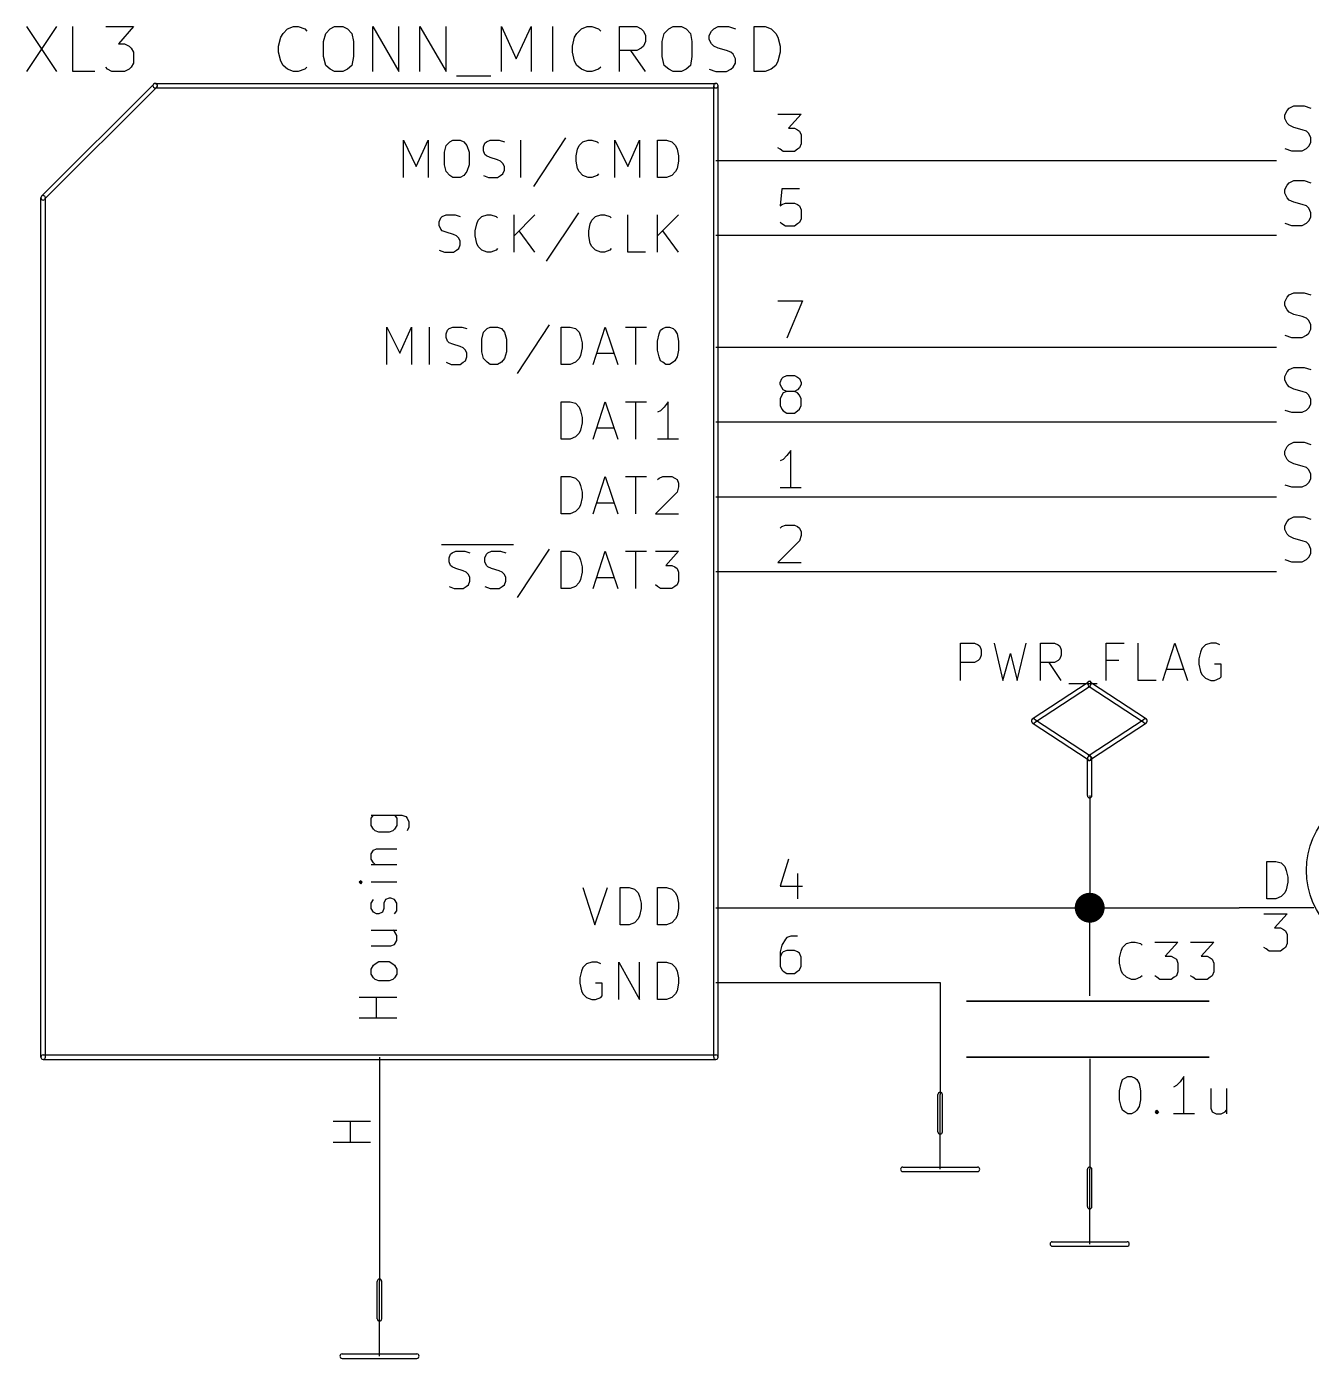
# Model space of a CAD drawing. Extents: x 12 to 829, y -582 to -12.
# Drawn here: x 715.98 to 759.62, y -472.77 to -427.51 of the extents above; entities that cross this region are included whole.
import ezdxf

# ---------------------------------------------------------------- set-up
doc = ezdxf.new("R2010")
doc.units = 0
doc.header["$MEASUREMENT"] = 0
doc.layers.add('BLACK', color=7, linetype='CONTINUOUS')

msp = doc.modelspace()

# ---------------------------------------------------------------- linework, layer by layer
at = {"layer": 'Black'}
for p, q in [((715.975, -427.507), (716.991, -429.031)), ((716.991, -427.507), (715.975, -429.031)), ((717.55, -429.031), (717.55, -427.507)), ((718.668, -427.507), (719.607, -427.507)), ((719.607, -427.507), (719.099, -428.092)), ((724.611, -427.863), (724.687, -427.736)), ((724.687, -427.736), (724.84, -427.584)), ((724.84, -427.584), (725.043, -427.507)), ((725.043, -427.507), (725.195, -427.507)), ((725.195, -427.507), (725.424, -427.584)), ((725.424, -427.584), (725.5, -427.66)), ((726.059, -428.015), (726.135, -427.736)), ((726.135, -427.736), (726.288, -427.584)), ((726.288, -427.584), (726.44, -427.507)), ((726.44, -427.507), (726.719, -427.507)), ((726.719, -427.507), (726.872, -427.584)), ((726.872, -427.584), (727.024, -427.736)), ((727.024, -427.736), (727.075, -428.015)), ((727.735, -429.031), (727.735, -427.507)), ((727.735, -427.507), (728.624, -429.031)), ((728.624, -429.031), (728.624, -427.507)), ((729.336, -429.031), (729.336, -427.507)), ((729.336, -427.507), (730.225, -429.031)), ((730.225, -429.031), (730.225, -427.507)), ((732.104, -429.031), (732.104, -427.507)), ((732.104, -427.507), (732.612, -428.6)), ((732.612, -428.6), (733.12, -427.507)), ((733.12, -427.507), (733.12, -429.031)), ((733.857, -429.031), (733.857, -427.507)), ((734.593, -427.863), (734.67, -427.736)), ((734.67, -427.736), (734.822, -427.584)), ((734.822, -427.584), (735.025, -427.507)), ((735.025, -427.507), (735.178, -427.507)), ((735.178, -427.507), (735.406, -427.584)), ((735.406, -427.584), (735.482, -427.66)), ((736.117, -429.031), (736.117, -427.507)), ((736.117, -427.507), (736.702, -427.507)), ((736.702, -427.507), (736.854, -427.584)), ((736.854, -427.584), (736.93, -427.66)), ((736.93, -427.66), (737.006, -427.812)), ((737.565, -428.015), (737.641, -427.736)), ((737.641, -427.736), (737.794, -427.584)), ((737.794, -427.584), (737.946, -427.507)), ((737.946, -427.507), (738.226, -427.507)), ((738.226, -427.507), (738.378, -427.584)), ((738.378, -427.584), (738.53, -427.736)), ((738.53, -427.736), (738.581, -428.015)), ((739.165, -427.812), (739.242, -427.66)), ((739.242, -427.66), (739.318, -427.584)), ((739.318, -427.584), (739.47, -427.507)), ((739.47, -427.507), (739.826, -427.507)), ((739.826, -427.507), (740.054, -427.584)), ((740.689, -429.031), (740.689, -427.507)), ((740.689, -427.507), (741.07, -427.507)), ((741.07, -427.507), (741.274, -427.584)), ((741.274, -427.584), (741.426, -427.736)), ((741.426, -427.736), (741.502, -427.863)), ((719.099, -428.092), (719.303, -428.092)), ((719.303, -428.092), (719.455, -428.168)), ((719.455, -428.168), (719.531, -428.244)), ((724.535, -428.168), (724.611, -427.863)), ((724.535, -428.371), (724.535, -428.168)), ((726.059, -428.523), (726.059, -428.015)), ((727.075, -428.015), (727.075, -428.523)), ((734.517, -428.168), (734.593, -427.863)), ((734.517, -428.371), (734.517, -428.168)), ((736.93, -428.168), (736.854, -428.244)), ((737.006, -428.015), (736.93, -428.168)), ((737.006, -427.812), (737.006, -428.015)), ((737.565, -428.523), (737.565, -428.015)), ((738.581, -428.015), (738.581, -428.523)), ((739.165, -427.939), (739.165, -427.812)), ((739.242, -428.092), (739.165, -427.939)), ((739.318, -428.168), (739.242, -428.092)), ((739.47, -428.244), (739.318, -428.168)), ((741.502, -427.863), (741.578, -428.168)), ((741.578, -428.168), (741.578, -428.371)), ((719.531, -428.244), (719.607, -428.371)), ((719.607, -428.371), (719.607, -428.752)), ((724.611, -428.676), (724.535, -428.371)), ((726.135, -428.828), (726.059, -428.523)), ((727.075, -428.523), (727.024, -428.828)), ((734.593, -428.676), (734.517, -428.371)), ((736.702, -428.32), (736.117, -428.32)), ((737.006, -429.031), (736.498, -428.32)), ((736.854, -428.244), (736.702, -428.32)), ((737.641, -428.828), (737.565, -428.523)), ((738.581, -428.523), (738.53, -428.828)), ((739.75, -428.32), (739.47, -428.244)), ((739.902, -428.371), (739.75, -428.32)), ((739.978, -428.447), (739.902, -428.371)), ((740.054, -428.6), (739.978, -428.447)), ((740.054, -428.752), (740.054, -428.6)), ((741.578, -428.371), (741.502, -428.676)), ((718.287, -429.031), (717.55, -429.031)), ((718.718, -428.955), (718.668, -428.879)), ((718.871, -429.031), (718.718, -428.955)), ((719.303, -429.031), (718.871, -429.031)), ((719.455, -428.955), (719.303, -429.031)), ((719.531, -428.879), (719.455, -428.955)), ((719.607, -428.752), (719.531, -428.879)), ((724.687, -428.828), (724.611, -428.676)), ((724.84, -428.955), (724.687, -428.828)), ((725.043, -429.031), (724.84, -428.955)), ((725.195, -429.031), (725.043, -429.031)), ((725.424, -428.955), (725.195, -429.031)), ((725.5, -428.879), (725.424, -428.955)), ((726.288, -428.955), (726.135, -428.828)), ((726.44, -429.031), (726.288, -428.955)), ((726.719, -429.031), (726.44, -429.031)), ((726.872, -428.955), (726.719, -429.031)), ((727.024, -428.828), (726.872, -428.955)), ((734.67, -428.828), (734.593, -428.676)), ((734.822, -428.955), (734.67, -428.828)), ((735.025, -429.031), (734.822, -428.955)), ((735.178, -429.031), (735.025, -429.031)), ((735.406, -428.955), (735.178, -429.031)), ((735.482, -428.879), (735.406, -428.955)), ((737.794, -428.955), (737.641, -428.828)), ((737.946, -429.031), (737.794, -428.955)), ((738.226, -429.031), (737.946, -429.031)), ((738.378, -428.955), (738.226, -429.031)), ((738.53, -428.828), (738.378, -428.955)), ((739.165, -428.955), (739.394, -429.031)), ((739.394, -429.031), (739.75, -429.031)), ((739.75, -429.031), (739.902, -428.955)), ((739.902, -428.955), (739.978, -428.879)), ((739.978, -428.879), (740.054, -428.752)), ((741.07, -429.031), (740.689, -429.031)), ((741.274, -428.955), (741.07, -429.031)), ((741.426, -428.828), (741.274, -428.955)), ((741.502, -428.676), (741.426, -428.828)), ((716.483, -433.273), (720.293, -429.463)), ((720.344, -429.438), (739.394, -429.438)), ((730.58, -429.184), (731.749, -429.184)), ((739.318, -462.534), (739.318, -429.514)), ((739.47, -462.534), (739.47, -429.514)), ((716.585, -433.375), (720.395, -429.565)), ((720.344, -429.59), (739.394, -429.59)), ((758.723, -430.505), (758.8, -430.352)), ((758.8, -430.352), (758.876, -430.276)), ((758.876, -430.276), (759.028, -430.2)), ((759.028, -430.2), (759.384, -430.2)), ((759.384, -430.2), (759.612, -430.276)), ((741.502, -430.479), (742.29, -430.479)), ((742.29, -430.479), (741.858, -430.962)), ((758.723, -430.632), (758.723, -430.505)), ((758.8, -430.784), (758.723, -430.632)), ((758.876, -430.86), (758.8, -430.784)), ((759.028, -430.936), (758.876, -430.86)), ((734.289, -431.292), (733.196, -432.943)), ((741.858, -430.962), (742.061, -430.962)), ((742.061, -430.962), (742.163, -431.013)), ((742.163, -431.013), (742.239, -431.063)), ((742.239, -431.063), (742.29, -431.19)), ((742.29, -431.19), (742.29, -431.495)), ((759.308, -431.013), (759.028, -430.936)), ((759.46, -431.063), (759.308, -431.013)), ((759.536, -431.14), (759.46, -431.063)), ((759.612, -431.292), (759.536, -431.14)), ((759.612, -431.444), (759.612, -431.292)), ((728.777, -432.638), (728.777, -431.368)), ((728.777, -431.368), (729.209, -432.257)), ((729.209, -432.257), (729.615, -431.368)), ((729.615, -431.368), (729.615, -432.638)), ((730.174, -431.775), (730.225, -431.546)), ((730.174, -432.206), (730.174, -431.775)), ((730.225, -431.546), (730.352, -431.419)), ((730.352, -431.419), (730.453, -431.368)), ((730.453, -431.368), (730.707, -431.368)), ((730.707, -431.368), (730.834, -431.419)), ((730.834, -431.419), (730.936, -431.546)), ((730.936, -431.546), (731.012, -431.775)), ((731.012, -431.775), (731.012, -432.206)), ((731.495, -431.597), (731.545, -431.47)), ((731.495, -431.724), (731.495, -431.597)), ((731.545, -431.851), (731.495, -431.724)), ((731.545, -431.47), (731.596, -431.419)), ((731.596, -431.419), (731.723, -431.368)), ((731.723, -431.368), (732.028, -431.368)), ((732.028, -431.368), (732.206, -431.419)), ((732.765, -432.638), (732.765, -431.368)), ((734.644, -431.902), (734.695, -431.673)), ((734.695, -431.673), (734.746, -431.546)), ((734.746, -431.546), (734.873, -431.419)), ((734.873, -431.419), (735.051, -431.368)), ((735.051, -431.368), (735.178, -431.368)), ((735.178, -431.368), (735.355, -431.419)), ((735.355, -431.419), (735.406, -431.47)), ((735.965, -432.638), (735.965, -431.368)), ((735.965, -431.368), (736.397, -432.257)), ((736.397, -432.257), (736.803, -431.368)), ((736.803, -431.368), (736.803, -432.638)), ((737.413, -432.638), (737.413, -431.368)), ((737.413, -431.368), (737.718, -431.368)), ((737.718, -431.368), (737.895, -431.419)), ((737.895, -431.419), (738.022, -431.546)), ((738.022, -431.546), (738.073, -431.673)), ((738.073, -431.673), (738.124, -431.902)), ((741.578, -431.673), (741.502, -431.622)), ((741.68, -431.749), (741.578, -431.673)), ((742.061, -431.749), (741.68, -431.749)), ((742.163, -431.673), (742.061, -431.749)), ((742.239, -431.622), (742.163, -431.673)), ((742.29, -431.495), (742.239, -431.622)), ((758.723, -431.648), (758.952, -431.724)), ((758.952, -431.724), (759.308, -431.724)), ((759.308, -431.724), (759.46, -431.648)), ((759.46, -431.648), (759.536, -431.571)), ((759.536, -431.571), (759.612, -431.444)), ((730.225, -432.435), (730.174, -432.206)), ((731.012, -432.206), (730.936, -432.435)), ((731.596, -431.902), (731.545, -431.851)), ((731.723, -431.952), (731.596, -431.902)), ((731.977, -432.029), (731.723, -431.952)), ((732.079, -432.079), (731.977, -432.029)), ((732.155, -432.156), (732.079, -432.079)), ((732.206, -432.257), (732.155, -432.156)), ((732.206, -432.384), (732.206, -432.257)), ((734.644, -432.079), (734.644, -431.902)), ((734.695, -432.333), (734.644, -432.079)), ((738.124, -432.079), (738.073, -432.333)), ((738.124, -431.902), (738.124, -432.079)), ((739.394, -432.054), (744.474, -432.054)), ((744.474, -432.054), (758.444, -432.054)), ((730.352, -432.562), (730.225, -432.435)), ((730.453, -432.638), (730.352, -432.562)), ((730.707, -432.638), (730.453, -432.638)), ((730.834, -432.562), (730.707, -432.638)), ((730.936, -432.435), (730.834, -432.562)), ((731.495, -432.562), (731.672, -432.638)), ((731.672, -432.638), (731.977, -432.638)), ((731.977, -432.638), (732.079, -432.562)), ((732.079, -432.562), (732.155, -432.511)), ((732.155, -432.511), (732.206, -432.384)), ((734.746, -432.435), (734.695, -432.333)), ((734.873, -432.562), (734.746, -432.435)), ((735.051, -432.638), (734.873, -432.562)), ((735.178, -432.638), (735.051, -432.638)), ((735.355, -432.562), (735.178, -432.638)), ((735.406, -432.511), (735.355, -432.562)), ((737.718, -432.638), (737.413, -432.638)), ((737.895, -432.562), (737.718, -432.638)), ((738.022, -432.435), (737.895, -432.562)), ((738.073, -432.333), (738.022, -432.435)), ((741.629, -433.019), (741.578, -433.603)), ((742.239, -433.019), (741.629, -433.019)), ((758.723, -433.045), (758.8, -432.892)), ((758.723, -433.172), (758.723, -433.045)), ((758.8, -432.892), (758.876, -432.816)), ((758.876, -432.816), (759.028, -432.74)), ((759.028, -432.74), (759.384, -432.74)), ((759.384, -432.74), (759.612, -432.816)), ((716.458, -462.534), (716.458, -433.324)), ((716.61, -462.534), (716.61, -433.324)), ((741.578, -433.603), (741.629, -433.553)), ((741.629, -433.553), (741.756, -433.502)), ((741.756, -433.502), (742.061, -433.502)), ((742.061, -433.502), (742.163, -433.553)), ((742.163, -433.553), (742.239, -433.603)), ((742.239, -433.603), (742.29, -433.73)), ((758.8, -433.324), (758.723, -433.172)), ((758.876, -433.4), (758.8, -433.324)), ((759.028, -433.476), (758.876, -433.4)), ((759.308, -433.553), (759.028, -433.476)), ((759.46, -433.603), (759.308, -433.553)), ((759.536, -433.68), (759.46, -433.603)), ((729.996, -434.137), (730.047, -434.01)), ((730.047, -434.01), (730.098, -433.959)), ((730.098, -433.959), (730.225, -433.908)), ((730.225, -433.908), (730.529, -433.908)), ((730.529, -433.908), (730.707, -433.959)), ((731.317, -434.086), (731.444, -433.959)), ((731.444, -433.959), (731.622, -433.908)), ((731.622, -433.908), (731.749, -433.908)), ((731.749, -433.908), (731.926, -433.959)), ((731.926, -433.959), (731.977, -434.01)), ((732.536, -435.178), (732.536, -433.908)), ((733.247, -433.908), (732.536, -434.619)), ((734.72, -433.832), (733.628, -435.483)), ((735.178, -434.086), (735.305, -433.959)), ((735.305, -433.959), (735.482, -433.908)), ((735.482, -433.908), (735.609, -433.908)), ((735.609, -433.908), (735.787, -433.959)), ((735.787, -433.959), (735.838, -434.01)), ((736.397, -435.178), (736.397, -433.908)), ((737.413, -435.178), (737.413, -433.908)), ((738.124, -433.908), (737.413, -434.619)), ((742.29, -434.035), (742.239, -434.162)), ((742.29, -433.73), (742.29, -434.035)), ((759.612, -433.832), (759.536, -433.68)), ((759.536, -434.111), (759.612, -433.984)), ((759.612, -433.984), (759.612, -433.832)), ((729.996, -434.264), (729.996, -434.137)), ((730.047, -434.391), (729.996, -434.264)), ((730.098, -434.442), (730.047, -434.391)), ((730.225, -434.492), (730.098, -434.442)), ((730.479, -434.569), (730.225, -434.492)), ((731.215, -434.442), (731.266, -434.213)), ((731.215, -434.619), (731.215, -434.442)), ((731.266, -434.213), (731.317, -434.086)), ((733.247, -435.178), (732.714, -434.442)), ((735.076, -434.442), (735.127, -434.213)), ((735.076, -434.619), (735.076, -434.442)), ((735.127, -434.213), (735.178, -434.086)), ((738.124, -435.178), (737.591, -434.442)), ((741.629, -434.213), (741.578, -434.162)), ((741.756, -434.289), (741.629, -434.213)), ((742.061, -434.289), (741.756, -434.289)), ((742.163, -434.213), (742.061, -434.289)), ((742.239, -434.162), (742.163, -434.213)), ((758.723, -434.188), (758.952, -434.264)), ((758.952, -434.264), (759.308, -434.264)), ((759.308, -434.264), (759.46, -434.188)), ((759.46, -434.188), (759.536, -434.111)), ((730.58, -434.619), (730.479, -434.569)), ((730.656, -434.696), (730.58, -434.619)), ((730.707, -434.797), (730.656, -434.696)), ((730.656, -435.051), (730.707, -434.924)), ((730.707, -434.924), (730.707, -434.797)), ((731.266, -434.873), (731.215, -434.619)), ((731.317, -434.975), (731.266, -434.873)), ((731.444, -435.102), (731.317, -434.975)), ((735.127, -434.873), (735.076, -434.619)), ((735.178, -434.975), (735.127, -434.873)), ((735.305, -435.102), (735.178, -434.975)), ((739.394, -434.594), (744.474, -434.594)), ((744.474, -434.594), (758.444, -434.594)), ((729.996, -435.102), (730.174, -435.178)), ((730.174, -435.178), (730.479, -435.178)), ((730.479, -435.178), (730.58, -435.102)), ((730.58, -435.102), (730.656, -435.051)), ((731.622, -435.178), (731.444, -435.102)), ((731.749, -435.178), (731.622, -435.178)), ((731.926, -435.102), (731.749, -435.178)), ((731.977, -435.051), (731.926, -435.102)), ((735.482, -435.178), (735.305, -435.102)), ((735.609, -435.178), (735.482, -435.178)), ((735.787, -435.102), (735.609, -435.178)), ((735.838, -435.051), (735.787, -435.102)), ((737.006, -435.178), (736.397, -435.178)), ((758.723, -436.855), (758.8, -436.702)), ((758.8, -436.702), (758.876, -436.626)), ((758.876, -436.626), (759.028, -436.55)), ((759.028, -436.55), (759.384, -436.55)), ((759.384, -436.55), (759.612, -436.626)), ((741.502, -436.829), (742.34, -436.829)), ((742.34, -436.829), (741.807, -438.099)), ((758.723, -436.982), (758.723, -436.855)), ((758.8, -437.134), (758.723, -436.982)), ((758.876, -437.21), (758.8, -437.134)), ((759.028, -437.286), (758.876, -437.21)), ((733.73, -437.642), (732.638, -439.293)), ((759.308, -437.363), (759.028, -437.286)), ((759.46, -437.413), (759.308, -437.363)), ((759.536, -437.49), (759.46, -437.413)), ((759.612, -437.642), (759.536, -437.49)), ((759.612, -437.794), (759.612, -437.642)), ((728.218, -438.988), (728.218, -437.718)), ((728.218, -437.718), (728.65, -438.607)), ((728.65, -438.607), (729.056, -437.718)), ((729.056, -437.718), (729.056, -438.988)), ((729.666, -438.988), (729.666, -437.718)), ((730.225, -437.947), (730.275, -437.82)), ((730.225, -438.074), (730.225, -437.947)), ((730.275, -438.201), (730.225, -438.074)), ((730.275, -437.82), (730.326, -437.769)), ((730.326, -437.769), (730.453, -437.718)), ((730.453, -437.718), (730.758, -437.718)), ((730.758, -437.718), (730.936, -437.769)), ((731.444, -438.125), (731.495, -437.896)), ((731.444, -438.556), (731.444, -438.125)), ((731.495, -437.896), (731.622, -437.769)), ((731.622, -437.769), (731.723, -437.718)), ((731.723, -437.718), (731.977, -437.718)), ((731.977, -437.718), (732.104, -437.769)), ((732.104, -437.769), (732.206, -437.896)), ((732.206, -437.896), (732.282, -438.125)), ((732.282, -438.125), (732.282, -438.556)), ((734.136, -438.988), (734.136, -437.718)), ((734.136, -437.718), (734.441, -437.718)), ((734.441, -437.718), (734.619, -437.769)), ((734.619, -437.769), (734.746, -437.896)), ((734.746, -437.896), (734.797, -438.023)), ((734.797, -438.023), (734.847, -438.252)), ((735.228, -438.988), (735.635, -437.718)), ((735.635, -437.718), (736.067, -438.988)), ((736.321, -437.718), (737.032, -437.718)), ((736.676, -438.988), (736.676, -437.718)), ((737.413, -438.201), (737.464, -437.947)), ((737.464, -437.947), (737.514, -437.82)), ((737.514, -437.82), (737.591, -437.769)), ((737.591, -437.769), (737.692, -437.718)), ((737.692, -437.718), (737.819, -437.718)), ((737.819, -437.718), (737.946, -437.769)), ((737.946, -437.769), (737.997, -437.82)), ((737.997, -437.82), (738.073, -437.947)), ((738.073, -437.947), (738.124, -438.201)), ((758.723, -437.998), (758.952, -438.074)), ((758.952, -438.074), (759.308, -438.074)), ((759.308, -438.074), (759.46, -437.998)), ((759.46, -437.998), (759.536, -437.921)), ((759.536, -437.921), (759.612, -437.794)), ((730.326, -438.252), (730.275, -438.201)), ((730.453, -438.302), (730.326, -438.252)), ((730.707, -438.379), (730.453, -438.302)), ((730.809, -438.429), (730.707, -438.379)), ((730.885, -438.506), (730.809, -438.429)), ((730.936, -438.607), (730.885, -438.506)), ((731.495, -438.785), (731.444, -438.556)), ((732.282, -438.556), (732.206, -438.785)), ((734.847, -438.429), (734.797, -438.683)), ((734.847, -438.252), (734.847, -438.429)), ((737.413, -438.506), (737.413, -438.201)), ((737.464, -438.734), (737.413, -438.506)), ((738.124, -438.506), (738.073, -438.734)), ((738.124, -438.201), (738.124, -438.506)), ((739.394, -438.404), (744.474, -438.404)), ((744.474, -438.404), (758.444, -438.404)), ((730.225, -438.912), (730.402, -438.988)), ((730.402, -438.988), (730.707, -438.988)), ((730.707, -438.988), (730.809, -438.912)), ((730.809, -438.912), (730.885, -438.861)), ((730.885, -438.861), (730.936, -438.734)), ((730.936, -438.734), (730.936, -438.607)), ((731.622, -438.912), (731.495, -438.785)), ((731.723, -438.988), (731.622, -438.912)), ((731.977, -438.988), (731.723, -438.988)), ((732.104, -438.912), (731.977, -438.988)), ((732.206, -438.785), (732.104, -438.912)), ((734.441, -438.988), (734.136, -438.988)), ((734.619, -438.912), (734.441, -438.988)), ((734.746, -438.785), (734.619, -438.912)), ((734.797, -438.683), (734.746, -438.785)), ((735.355, -438.607), (735.94, -438.607)), ((737.514, -438.861), (737.464, -438.734)), ((737.591, -438.912), (737.514, -438.861)), ((737.692, -438.988), (737.591, -438.912)), ((737.819, -438.988), (737.692, -438.988)), ((737.946, -438.912), (737.819, -438.988)), ((737.997, -438.861), (737.946, -438.912)), ((738.073, -438.734), (737.997, -438.861)), ((741.578, -439.598), (741.629, -439.471)), ((741.629, -439.471), (741.68, -439.42)), ((741.68, -439.42), (741.807, -439.369)), ((741.807, -439.369), (742.061, -439.369)), ((742.061, -439.369), (742.163, -439.42)), ((742.163, -439.42), (742.239, -439.471)), ((742.239, -439.471), (742.29, -439.598)), ((758.723, -439.395), (758.8, -439.242)), ((758.723, -439.522), (758.723, -439.395)), ((758.8, -439.242), (758.876, -439.166)), ((758.876, -439.166), (759.028, -439.09)), ((759.028, -439.09), (759.384, -439.09)), ((759.384, -439.09), (759.612, -439.166)), ((741.578, -439.674), (741.578, -439.598)), ((741.629, -439.776), (741.578, -439.674)), ((741.68, -439.852), (741.629, -439.776)), ((741.68, -439.953), (741.629, -440.03)), ((741.807, -439.903), (741.68, -439.852)), ((741.807, -439.903), (741.68, -439.953)), ((742.061, -439.903), (741.807, -439.903)), ((742.163, -439.852), (742.061, -439.903)), ((742.163, -439.953), (742.061, -439.903)), ((742.239, -439.776), (742.163, -439.852)), ((742.239, -440.03), (742.163, -439.953)), ((742.29, -439.674), (742.239, -439.776)), ((742.29, -439.598), (742.29, -439.674)), ((758.8, -439.674), (758.723, -439.522)), ((758.876, -439.75), (758.8, -439.674)), ((759.028, -439.826), (758.876, -439.75)), ((759.308, -439.903), (759.028, -439.826)), ((759.46, -439.953), (759.308, -439.903)), ((759.536, -440.03), (759.46, -439.953)), ((734.136, -441.528), (734.136, -440.258)), ((734.136, -440.258), (734.441, -440.258)), ((734.441, -440.258), (734.619, -440.309)), ((734.619, -440.309), (734.746, -440.436)), ((735.228, -441.528), (735.635, -440.258)), ((735.635, -440.258), (736.067, -441.528)), ((736.321, -440.258), (737.032, -440.258)), ((736.676, -441.528), (736.676, -440.258)), ((737.768, -440.258), (737.641, -440.436)), ((737.768, -441.528), (737.768, -440.258)), ((741.629, -440.03), (741.578, -440.157)), ((741.578, -440.157), (741.578, -440.385)), ((741.578, -440.385), (741.629, -440.512)), ((742.29, -440.157), (742.239, -440.03)), ((742.239, -440.512), (742.29, -440.385)), ((742.29, -440.385), (742.29, -440.157)), ((759.612, -440.182), (759.536, -440.03)), ((759.536, -440.461), (759.612, -440.334)), ((759.612, -440.334), (759.612, -440.182)), ((734.746, -440.436), (734.797, -440.563)), ((734.797, -440.563), (734.847, -440.792)), ((734.847, -440.792), (734.847, -440.969)), ((737.514, -440.563), (737.413, -440.614)), ((737.641, -440.436), (737.514, -440.563)), ((741.629, -440.512), (741.68, -440.563)), ((741.68, -440.563), (741.807, -440.639)), ((741.807, -440.639), (742.061, -440.639)), ((742.061, -440.639), (742.163, -440.563)), ((742.163, -440.563), (742.239, -440.512)), ((758.723, -440.538), (758.952, -440.614)), ((758.952, -440.614), (759.308, -440.614)), ((759.308, -440.614), (759.46, -440.538)), ((759.46, -440.538), (759.536, -440.461)), ((734.797, -441.223), (734.746, -441.325)), ((734.847, -440.969), (734.797, -441.223)), ((735.355, -441.147), (735.94, -441.147)), ((739.394, -440.944), (744.474, -440.944)), ((744.474, -440.944), (758.444, -440.944)), ((734.441, -441.528), (734.136, -441.528)), ((734.619, -441.452), (734.441, -441.528)), ((734.746, -441.325), (734.619, -441.452)), ((738.124, -441.528), (737.413, -441.528)), ((758.8, -441.782), (758.876, -441.706)), ((758.876, -441.706), (759.028, -441.63)), ((759.028, -441.63), (759.384, -441.63)), ((759.384, -441.63), (759.612, -441.706)), ((741.68, -442.214), (741.578, -442.265)), ((741.807, -442.087), (741.68, -442.214)), ((741.934, -441.909), (741.807, -442.087)), ((741.934, -443.179), (741.934, -441.909)), ((758.723, -441.935), (758.8, -441.782)), ((758.723, -442.062), (758.723, -441.935)), ((758.8, -442.214), (758.723, -442.062)), ((758.876, -442.29), (758.8, -442.214)), ((759.028, -442.366), (758.876, -442.29)), ((759.308, -442.443), (759.028, -442.366)), ((759.46, -442.493), (759.308, -442.443)), ((759.536, -442.57), (759.46, -442.493)), ((759.612, -442.722), (759.536, -442.57)), ((734.136, -444.068), (734.136, -442.798)), ((734.136, -442.798), (734.441, -442.798)), ((734.441, -442.798), (734.619, -442.849)), ((734.619, -442.849), (734.746, -442.976)), ((734.746, -442.976), (734.797, -443.103)), ((734.797, -443.103), (734.847, -443.332)), ((735.228, -444.068), (735.635, -442.798)), ((735.635, -442.798), (736.067, -444.068)), ((736.321, -442.798), (737.032, -442.798)), ((736.676, -444.068), (736.676, -442.798)), ((737.413, -442.9), (737.464, -442.849)), ((737.464, -442.849), (737.591, -442.798)), ((737.591, -442.798), (737.895, -442.798)), ((737.895, -442.798), (737.997, -442.849)), ((737.997, -442.849), (738.073, -442.9)), ((738.073, -442.9), (738.124, -443.027)), ((738.124, -443.027), (738.124, -443.154)), ((758.723, -443.078), (758.952, -443.154)), ((759.308, -443.154), (759.46, -443.078)), ((759.46, -443.078), (759.536, -443.001)), ((759.536, -443.001), (759.612, -442.874)), ((759.612, -442.874), (759.612, -442.722)), ((734.847, -443.509), (734.797, -443.763)), ((734.847, -443.332), (734.847, -443.509)), ((738.073, -443.332), (737.337, -444.068)), ((738.124, -443.154), (738.073, -443.332)), ((739.394, -443.484), (744.474, -443.484)), ((742.29, -443.179), (741.578, -443.179)), ((744.474, -443.484), (758.444, -443.484)), ((758.952, -443.154), (759.308, -443.154)), ((734.619, -443.992), (734.441, -444.068)), ((734.746, -443.865), (734.619, -443.992)), ((734.797, -443.763), (734.746, -443.865)), ((735.355, -443.687), (735.94, -443.687)), ((734.441, -444.068), (734.136, -444.068)), ((737.337, -444.068), (738.124, -444.068)), ((741.629, -444.5), (741.756, -444.449)), ((741.756, -444.449), (742.061, -444.449)), ((742.061, -444.449), (742.163, -444.5)), ((758.723, -444.475), (758.8, -444.322)), ((758.723, -444.602), (758.723, -444.475)), ((758.8, -444.322), (758.876, -444.246)), ((758.876, -444.246), (759.028, -444.17)), ((759.028, -444.17), (759.384, -444.17)), ((759.384, -444.17), (759.612, -444.246)), ((741.578, -444.551), (741.629, -444.5)), ((742.163, -444.5), (742.239, -444.551)), ((742.239, -444.551), (742.29, -444.678)), ((742.29, -444.805), (742.239, -444.983)), ((742.29, -444.678), (742.29, -444.805)), ((758.8, -444.754), (758.723, -444.602)), ((758.876, -444.83), (758.8, -444.754)), ((759.028, -444.906), (758.876, -444.83)), ((759.308, -444.983), (759.028, -444.906)), ((730.072, -445.11), (732.511, -445.11)), ((730.377, -445.44), (730.428, -445.389)), ((730.428, -445.389), (730.555, -445.338)), ((730.555, -445.338), (730.86, -445.338)), ((730.86, -445.338), (731.037, -445.389)), ((731.596, -445.44), (731.647, -445.389)), ((731.647, -445.389), (731.774, -445.338)), ((731.774, -445.338), (732.079, -445.338)), ((732.079, -445.338), (732.257, -445.389)), ((733.73, -445.262), (732.638, -446.913)), ((734.136, -446.608), (734.136, -445.338)), ((734.136, -445.338), (734.441, -445.338)), ((734.441, -445.338), (734.619, -445.389)), ((734.619, -445.389), (734.746, -445.516)), ((735.228, -446.608), (735.635, -445.338)), ((735.635, -445.338), (736.067, -446.608)), ((736.321, -445.338), (737.032, -445.338)), ((736.676, -446.608), (736.676, -445.338)), ((737.337, -445.338), (738.124, -445.338)), ((738.124, -445.338), (737.692, -445.821)), ((742.239, -444.983), (741.502, -445.719)), ((759.46, -445.033), (759.308, -444.983)), ((759.536, -445.11), (759.46, -445.033)), ((759.612, -445.262), (759.536, -445.11)), ((759.612, -445.414), (759.612, -445.262)), ((730.326, -445.567), (730.377, -445.44)), ((730.326, -445.694), (730.326, -445.567)), ((730.377, -445.821), (730.326, -445.694)), ((730.428, -445.872), (730.377, -445.821)), ((731.545, -445.567), (731.596, -445.44)), ((731.545, -445.694), (731.545, -445.567)), ((731.596, -445.821), (731.545, -445.694)), ((731.647, -445.872), (731.596, -445.821)), ((734.746, -445.516), (734.797, -445.643)), ((734.797, -445.643), (734.847, -445.872)), ((737.692, -445.821), (737.895, -445.821)), ((737.895, -445.821), (737.997, -445.872)), ((741.502, -445.719), (742.29, -445.719)), ((758.723, -445.618), (758.952, -445.694)), ((758.952, -445.694), (759.308, -445.694)), ((759.308, -445.694), (759.46, -445.618)), ((759.46, -445.618), (759.536, -445.541)), ((759.536, -445.541), (759.612, -445.414)), ((730.555, -445.922), (730.428, -445.872)), ((730.809, -445.999), (730.555, -445.922)), ((730.91, -446.049), (730.809, -445.999)), ((730.987, -446.126), (730.91, -446.049)), ((731.037, -446.227), (730.987, -446.126)), ((731.037, -446.354), (731.037, -446.227)), ((731.774, -445.922), (731.647, -445.872)), ((732.028, -445.999), (731.774, -445.922)), ((732.13, -446.049), (732.028, -445.999)), ((732.206, -446.126), (732.13, -446.049)), ((732.257, -446.227), (732.206, -446.126)), ((732.257, -446.354), (732.257, -446.227)), ((734.847, -446.049), (734.797, -446.303)), ((734.847, -445.872), (734.847, -446.049)), ((735.355, -446.227), (735.94, -446.227)), ((737.997, -445.872), (738.073, -445.922)), ((738.073, -445.922), (738.124, -446.049)), ((738.124, -446.049), (738.124, -446.354)), ((739.394, -446.024), (744.474, -446.024)), ((744.474, -446.024), (758.444, -446.024)), ((730.326, -446.532), (730.504, -446.608)), ((730.504, -446.608), (730.809, -446.608)), ((730.809, -446.608), (730.91, -446.532)), ((730.91, -446.532), (730.987, -446.481)), ((730.987, -446.481), (731.037, -446.354)), ((731.545, -446.532), (731.723, -446.608)), ((731.723, -446.608), (732.028, -446.608)), ((732.028, -446.608), (732.13, -446.532)), ((732.13, -446.532), (732.206, -446.481)), ((732.206, -446.481), (732.257, -446.354)), ((734.441, -446.608), (734.136, -446.608)), ((734.619, -446.532), (734.441, -446.608)), ((734.746, -446.405), (734.619, -446.532)), ((734.797, -446.303), (734.746, -446.405)), ((737.413, -446.532), (737.337, -446.481)), ((737.514, -446.608), (737.413, -446.532)), ((737.895, -446.608), (737.514, -446.608)), ((737.997, -446.532), (737.895, -446.608)), ((738.073, -446.481), (737.997, -446.532)), ((738.124, -446.354), (738.073, -446.481)), ((747.7, -449.732), (747.7, -448.462)), ((747.7, -448.462), (748.182, -448.462)), ((748.182, -448.462), (748.309, -448.513)), ((748.309, -448.513), (748.36, -448.564)), ((748.843, -448.462), (749.148, -449.732)), ((749.63, -449.732), (749.935, -448.462)), ((750.418, -449.732), (750.418, -448.462)), ((750.418, -448.462), (750.9, -448.462)), ((750.9, -448.462), (751.027, -448.513)), ((751.027, -448.513), (751.078, -448.564)), ((752.653, -449.732), (752.653, -448.462)), ((752.653, -448.462), (753.262, -448.462)), ((753.745, -449.732), (753.745, -448.462)), ((754.583, -449.732), (754.99, -448.462)), ((754.99, -448.462), (755.421, -449.732)), ((756.031, -448.513), (755.904, -448.64)), ((756.209, -448.462), (756.031, -448.513)), ((756.387, -448.462), (756.209, -448.462)), ((756.514, -448.513), (756.387, -448.462)), ((748.36, -448.996), (748.309, -449.047)), ((748.36, -448.564), (748.411, -448.691)), ((748.411, -448.869), (748.36, -448.996)), ((748.411, -448.691), (748.411, -448.869)), ((749.148, -449.732), (749.402, -448.818)), ((749.402, -448.818), (749.63, -449.732)), ((751.078, -448.996), (751.027, -449.047)), ((751.078, -448.564), (751.129, -448.691)), ((751.129, -448.869), (751.078, -448.996)), ((751.129, -448.691), (751.129, -448.869)), ((755.853, -448.767), (755.802, -448.996)), ((755.802, -448.996), (755.802, -449.174)), ((755.904, -448.64), (755.853, -448.767)), ((748.182, -449.123), (747.7, -449.123)), ((748.309, -449.047), (748.182, -449.123)), ((750.9, -449.123), (750.418, -449.123)), ((751.129, -449.732), (750.722, -449.123)), ((751.027, -449.047), (750.9, -449.123)), ((753.085, -449.047), (752.653, -449.047)), ((754.71, -449.351), (755.294, -449.351)), ((755.802, -449.174), (755.853, -449.428)), ((755.853, -449.428), (755.904, -449.529)), ((756.564, -449.174), (756.336, -449.174)), ((756.564, -449.605), (756.564, -449.174)), ((750.138, -451.028), (752.043, -449.783)), ((750.214, -451.155), (752.119, -449.91)), ((751.383, -449.834), (752.348, -449.834)), ((752.043, -449.91), (753.948, -451.155)), ((752.119, -449.783), (754.024, -451.028)), ((754.355, -449.732), (753.745, -449.732)), ((755.904, -449.529), (756.031, -449.656)), ((756.031, -449.656), (756.209, -449.732)), ((756.209, -449.732), (756.336, -449.732)), ((756.336, -449.732), (756.514, -449.656)), ((756.514, -449.656), (756.564, -449.605)), ((752.043, -452.425), (750.138, -451.18)), ((752.119, -452.298), (750.214, -451.053)), ((753.948, -451.053), (752.043, -452.298)), ((754.024, -451.18), (752.119, -452.425)), ((752.018, -453.644), (752.018, -452.374)), ((752.17, -453.644), (752.17, -452.374)), ((752.094, -453.644), (752.094, -457.454)), ((727.685, -454.304), (728.726, -454.304)), ((727.685, -454.406), (727.761, -454.304)), ((727.685, -454.66), (727.685, -454.406)), ((728.472, -454.304), (728.548, -454.406)), ((728.548, -454.406), (728.548, -454.66)), ((728.726, -454.304), (728.853, -454.355)), ((728.853, -454.355), (728.904, -454.406)), ((728.904, -454.406), (728.955, -454.533)), ((727.761, -454.787), (727.685, -454.66)), ((727.812, -454.838), (727.761, -454.787)), ((727.939, -454.889), (727.812, -454.838)), ((728.294, -454.889), (727.939, -454.889)), ((728.421, -454.838), (728.294, -454.889)), ((728.472, -454.787), (728.421, -454.838)), ((728.548, -454.66), (728.472, -454.787)), ((728.955, -454.711), (728.904, -454.838)), ((728.955, -454.533), (728.955, -454.711)), ((727.685, -455.625), (727.761, -455.498)), ((727.685, -455.803), (727.685, -455.625)), ((727.761, -455.498), (727.862, -455.447)), ((727.862, -455.447), (728.548, -455.447)), ((727.761, -455.93), (727.685, -455.803)), ((727.685, -455.981), (728.548, -455.981)), ((727.812, -455.981), (727.761, -455.93)), ((741.858, -455.803), (741.578, -456.717)), ((758.114, -457.149), (758.114, -455.879)), ((758.114, -455.879), (758.419, -455.879)), ((758.419, -455.879), (758.596, -455.93)), ((758.596, -455.93), (758.723, -456.057)), ((758.723, -456.057), (758.774, -456.184)), ((758.774, -456.184), (758.825, -456.413)), ((727.329, -456.54), (727.278, -456.59)), ((727.278, -456.59), (727.329, -456.641)), ((727.278, -456.59), (727.38, -456.59)), ((727.38, -456.59), (727.329, -456.54)), ((727.329, -456.641), (727.38, -456.59)), ((728.548, -456.59), (727.685, -456.59)), ((742.163, -456.286), (742.163, -457.149)), ((758.825, -456.59), (758.774, -456.844)), ((758.825, -456.413), (758.825, -456.59)), ((728.294, -457.124), (728.167, -457.175)), ((728.345, -457.124), (728.294, -457.124)), ((728.472, -457.175), (728.345, -457.124)), ((734.873, -456.768), (735.279, -458.038)), ((735.279, -458.038), (735.711, -456.768)), ((736.143, -458.038), (736.143, -456.768)), ((736.143, -456.768), (736.448, -456.768)), ((736.448, -456.768), (736.625, -456.819)), ((736.625, -456.819), (736.752, -456.946)), ((736.752, -456.946), (736.803, -457.073)), ((736.803, -457.073), (736.854, -457.302)), ((737.413, -458.038), (737.413, -456.768)), ((737.413, -456.768), (737.718, -456.768)), ((737.718, -456.768), (737.895, -456.819)), ((737.895, -456.819), (738.022, -456.946)), ((738.022, -456.946), (738.073, -457.073)), ((738.073, -457.073), (738.124, -457.302)), ((741.578, -456.717), (742.34, -456.717)), ((758.419, -457.149), (758.114, -457.149)), ((758.596, -457.073), (758.419, -457.149)), ((758.723, -456.946), (758.596, -457.073)), ((758.774, -456.844), (758.723, -456.946)), ((727.685, -457.302), (727.761, -457.175)), ((727.685, -457.479), (727.685, -457.302)), ((727.761, -457.606), (727.685, -457.479)), ((727.862, -457.657), (727.761, -457.606)), ((728.066, -457.606), (727.939, -457.657)), ((728.116, -457.479), (728.066, -457.606)), ((728.167, -457.175), (728.116, -457.302)), ((728.116, -457.302), (728.116, -457.479)), ((728.548, -457.302), (728.472, -457.175)), ((728.472, -457.657), (728.548, -457.556)), ((728.548, -457.556), (728.548, -457.302)), ((736.854, -457.479), (736.803, -457.733)), ((736.854, -457.302), (736.854, -457.479)), ((738.124, -457.479), (738.073, -457.733)), ((738.124, -457.302), (738.124, -457.479)), ((739.394, -457.454), (744.474, -457.454)), ((744.474, -457.454), (757.174, -457.454)), ((752.094, -460.451), (752.094, -457.454)), ((759.714, -457.454), (757.174, -457.454)), ((727.939, -457.657), (727.862, -457.657)), ((736.448, -458.038), (736.143, -458.038)), ((736.625, -457.962), (736.448, -458.038)), ((736.752, -457.835), (736.625, -457.962)), ((736.803, -457.733), (736.752, -457.835)), ((737.718, -458.038), (737.413, -458.038)), ((737.895, -457.962), (737.718, -458.038)), ((738.022, -457.835), (737.895, -457.962)), ((738.073, -457.733), (738.022, -457.835)), ((758.012, -457.657), (758.8, -457.657)), ((758.8, -457.657), (758.368, -458.14)), ((727.685, -458.216), (728.548, -458.216)), ((728.472, -458.267), (728.421, -458.216)), ((728.548, -458.394), (728.472, -458.267)), ((728.548, -458.572), (728.548, -458.394)), ((741.807, -458.47), (741.756, -458.521)), ((741.934, -458.419), (741.807, -458.47)), ((742.163, -458.419), (741.934, -458.419)), ((758.368, -458.14), (758.571, -458.14)), ((758.571, -458.14), (758.673, -458.191)), ((758.673, -458.191), (758.749, -458.241)), ((758.749, -458.241), (758.8, -458.368)), ((758.8, -458.368), (758.8, -458.673)), ((727.685, -458.749), (728.345, -458.749)), ((728.345, -458.749), (728.472, -458.699)), ((728.472, -458.699), (728.548, -458.572)), ((741.629, -458.724), (741.578, -458.953)), ((741.578, -458.953), (741.578, -459.435)), ((741.756, -458.521), (741.629, -458.724)), ((741.68, -458.953), (741.629, -459.003)), ((741.807, -458.902), (741.68, -458.953)), ((742.061, -458.902), (741.807, -458.902)), ((742.163, -458.953), (742.061, -458.902)), ((742.239, -459.003), (742.163, -458.953)), ((753.11, -459.156), (753.161, -458.927)), ((753.161, -458.927), (753.212, -458.8)), ((753.212, -458.8), (753.339, -458.673)), ((753.339, -458.673), (753.516, -458.622)), ((753.516, -458.622), (753.643, -458.622)), ((753.643, -458.622), (753.821, -458.673)), ((753.821, -458.673), (753.872, -458.724)), ((754.304, -458.622), (755.091, -458.622)), ((755.091, -458.622), (754.659, -459.105)), ((755.523, -458.622), (756.31, -458.622)), ((756.31, -458.622), (755.879, -459.105)), ((758.088, -458.851), (758.012, -458.8)), ((758.19, -458.927), (758.088, -458.851)), ((758.571, -458.927), (758.19, -458.927)), ((758.673, -458.851), (758.571, -458.927)), ((758.749, -458.8), (758.673, -458.851)), ((758.8, -458.673), (758.749, -458.8)), ((727.685, -459.537), (727.761, -459.41)), ((727.761, -459.41), (727.812, -459.359)), ((727.812, -459.359), (727.939, -459.283)), ((727.939, -459.283), (728.294, -459.283)), ((728.294, -459.283), (728.421, -459.359)), ((728.421, -459.359), (728.472, -459.41)), ((728.472, -459.41), (728.548, -459.537)), ((735, -459.359), (734.873, -459.486)), ((735.178, -459.308), (735, -459.359)), ((735.355, -459.308), (735.178, -459.308)), ((735.482, -459.359), (735.355, -459.308)), ((736.092, -460.578), (736.092, -459.308)), ((736.092, -459.308), (736.803, -460.578)), ((736.803, -460.578), (736.803, -459.308)), ((737.413, -460.578), (737.413, -459.308)), ((737.413, -459.308), (737.718, -459.308)), ((737.718, -459.308), (737.895, -459.359)), ((737.895, -459.359), (738.022, -459.486)), ((741.629, -459.003), (741.578, -459.13)), ((742.29, -459.13), (742.239, -459.003)), ((742.29, -459.435), (742.29, -459.13)), ((753.11, -459.334), (753.11, -459.156)), ((753.161, -459.588), (753.11, -459.334)), ((754.659, -459.105), (754.863, -459.105)), ((754.863, -459.105), (754.964, -459.156)), ((754.964, -459.156), (755.04, -459.207)), ((755.04, -459.207), (755.091, -459.334)), ((755.091, -459.334), (755.091, -459.638)), ((755.879, -459.105), (756.082, -459.105)), ((756.082, -459.105), (756.183, -459.156)), ((756.183, -459.156), (756.26, -459.207)), ((756.26, -459.207), (756.31, -459.334)), ((756.31, -459.334), (756.31, -459.638)), ((727.685, -459.715), (727.685, -459.537)), ((727.761, -459.842), (727.685, -459.715)), ((727.812, -459.892), (727.761, -459.842)), ((728.472, -459.842), (728.421, -459.892)), ((728.548, -459.715), (728.472, -459.842)), ((728.548, -459.537), (728.548, -459.715)), ((734.822, -459.613), (734.771, -459.842)), ((734.771, -459.842), (734.771, -460.019)), ((734.873, -459.486), (734.822, -459.613)), ((738.022, -459.486), (738.073, -459.613)), ((738.073, -459.613), (738.124, -459.842)), ((738.124, -459.842), (738.124, -460.019)), ((741.578, -459.435), (741.629, -459.562)), ((741.629, -459.562), (741.68, -459.613)), ((741.68, -459.613), (741.807, -459.689)), ((741.807, -459.689), (742.061, -459.689)), ((742.061, -459.689), (742.163, -459.613)), ((742.163, -459.613), (742.239, -459.562)), ((742.239, -459.562), (742.29, -459.435)), ((753.212, -459.689), (753.161, -459.588)), ((753.339, -459.816), (753.212, -459.689)), ((753.516, -459.892), (753.339, -459.816)), ((753.821, -459.816), (753.643, -459.892)), ((753.872, -459.765), (753.821, -459.816)), ((754.38, -459.816), (754.304, -459.765)), ((754.482, -459.892), (754.38, -459.816)), ((754.964, -459.816), (754.863, -459.892)), ((755.04, -459.765), (754.964, -459.816)), ((755.091, -459.638), (755.04, -459.765)), ((755.599, -459.816), (755.523, -459.765)), ((755.701, -459.892), (755.599, -459.816)), ((756.183, -459.816), (756.082, -459.892)), ((756.26, -459.765), (756.183, -459.816)), ((756.31, -459.638), (756.26, -459.765)), ((727.939, -459.943), (727.812, -459.892)), ((728.294, -459.943), (727.939, -459.943)), ((728.421, -459.892), (728.294, -459.943)), ((734.771, -460.019), (734.822, -460.273)), ((734.822, -460.273), (734.873, -460.375)), ((735.533, -460.019), (735.305, -460.019)), ((735.533, -460.451), (735.533, -460.019)), ((738.073, -460.273), (738.022, -460.375)), ((738.124, -460.019), (738.073, -460.273)), ((739.394, -459.994), (744.474, -459.994)), ((744.474, -459.994), (747.014, -459.994)), ((747.014, -459.994), (747.014, -463.804)), ((753.643, -459.892), (753.516, -459.892)), ((754.863, -459.892), (754.482, -459.892)), ((756.082, -459.892), (755.701, -459.892)), ((728.548, -460.502), (727.278, -460.502)), ((727.862, -461.213), (727.862, -460.502)), ((734.873, -460.375), (735, -460.502)), ((735, -460.502), (735.178, -460.578)), ((735.178, -460.578), (735.305, -460.578)), ((735.305, -460.578), (735.482, -460.502)), ((735.482, -460.502), (735.533, -460.451)), ((737.718, -460.578), (737.413, -460.578)), ((737.895, -460.502), (737.718, -460.578)), ((738.022, -460.375), (737.895, -460.502)), ((756.158, -460.629), (747.903, -460.629)), ((747.903, -460.629), (756.158, -460.629)), ((728.548, -461.213), (727.278, -461.213)), ((716.534, -462.458), (739.394, -462.458)), ((727.964, -462.534), (727.964, -467.614)), ((747.903, -462.534), (756.158, -462.534)), ((756.158, -462.534), (747.903, -462.534)), ((752.094, -462.585), (752.094, -465.582)), ((716.534, -462.61), (739.394, -462.61)), ((753.11, -463.677), (753.161, -463.423)), ((753.161, -463.423), (753.212, -463.296)), ((753.212, -463.296), (753.288, -463.245)), ((753.288, -463.245), (753.389, -463.194)), ((753.389, -463.194), (753.516, -463.194)), ((753.516, -463.194), (753.643, -463.245)), ((753.643, -463.245), (753.694, -463.296)), ((753.694, -463.296), (753.77, -463.423)), ((753.77, -463.423), (753.821, -463.677)), ((755.167, -463.372), (755.04, -463.499)), ((755.294, -463.194), (755.167, -463.372)), ((755.294, -464.464), (755.294, -463.194)), ((746.938, -465.074), (746.938, -463.804)), ((747.014, -466.344), (747.014, -463.804)), ((747.09, -465.074), (747.09, -463.804)), ((753.11, -463.982), (753.11, -463.677)), ((753.821, -463.677), (753.821, -463.982)), ((755.04, -463.499), (754.939, -463.55)), ((756.209, -463.601), (756.209, -464.261)), ((756.742, -463.601), (756.742, -464.464)), ((753.161, -464.21), (753.11, -463.982)), ((753.212, -464.337), (753.161, -464.21)), ((753.288, -464.388), (753.212, -464.337)), ((753.389, -464.464), (753.288, -464.388)), ((753.643, -464.388), (753.516, -464.464)), ((753.694, -464.337), (753.643, -464.388)), ((753.77, -464.21), (753.694, -464.337)), ((753.821, -463.982), (753.77, -464.21)), ((754.329, -464.388), (754.38, -464.337)), ((754.38, -464.464), (754.329, -464.388)), ((754.38, -464.337), (754.431, -464.388)), ((754.38, -464.337), (754.38, -464.464)), ((754.431, -464.388), (754.38, -464.464)), ((756.209, -464.261), (756.26, -464.388)), ((756.26, -464.388), (756.387, -464.464)), ((756.564, -464.464), (756.691, -464.388)), ((756.691, -464.388), (756.742, -464.337)), ((727.659, -464.718), (726.389, -464.718)), ((726.973, -465.43), (726.973, -464.718)), ((753.516, -464.464), (753.389, -464.464)), ((755.65, -464.464), (754.939, -464.464)), ((756.387, -464.464), (756.564, -464.464)), ((727.659, -465.43), (726.389, -465.43)), ((752.094, -465.582), (752.094, -466.344)), ((745.744, -466.268), (748.284, -466.268)), ((745.744, -466.42), (748.284, -466.42)), ((752.018, -467.614), (752.018, -466.344)), ((752.094, -468.884), (752.094, -466.344)), ((752.17, -467.614), (752.17, -466.344)), ((727.964, -467.614), (727.964, -470.154)), ((750.824, -468.808), (753.364, -468.808)), ((750.824, -468.96), (753.364, -468.96)), ((727.888, -471.424), (727.888, -470.154)), ((727.964, -472.694), (727.964, -470.154)), ((728.04, -471.424), (728.04, -470.154)), ((726.694, -472.618), (729.234, -472.618)), ((726.694, -472.77), (729.234, -472.77))]:
    msp.add_line(p, q, dxfattribs=at)
at = {"layer": 'Black', "const_width": 0.508}
msp.add_lwpolyline([(751.84, -457.454, 1), (752.348, -457.454, 1)], format="xyb", close=True, dxfattribs=at)
at = {"layer": 'Black'}
msp.add_circle((762.254, -456.184), 2.794, dxfattribs=at)
for centre, start, end in [((720.344, -429.514), 90, 270), ((720.344, -429.514), 315, 495), ((739.394, -429.514), 360, 540), ((739.394, -429.514), 0, 180), ((739.394, -429.514), 180, 360), ((739.394, -429.514), 270, 450), ((716.534, -433.324), 360, 540), ((716.534, -433.324), 135, 315), ((752.094, -449.834), 56.3099, 236.31), ((752.069, -449.834), 303.69, 483.69), ((750.189, -451.104), 416.31, 596.31), ((750.189, -451.104), 123.69, 303.69), ((753.974, -451.104), 303.69, 483.69), ((753.974, -451.104), 236.31, 416.31), ((752.094, -452.374), 360, 540), ((752.094, -452.374), 483.69, 663.69), ((752.069, -452.374), 236.31, 416.31), ((752.094, -453.644), 180, 360), ((716.534, -462.534), 90, 270), ((716.534, -462.534), 180, 360), ((739.394, -462.534), 180, 360), ((739.394, -462.534), 270, 450), ((747.014, -463.804), 360, 540), ((747.014, -465.074), 180, 360), ((745.744, -466.344), 90, 270), ((748.284, -466.344), 270, 450), ((752.094, -466.344), 360, 540), ((752.094, -467.614), 180, 360), ((750.824, -468.884), 90, 270), ((753.364, -468.884), 270, 450), ((727.964, -470.154), 360, 540), ((727.964, -471.424), 180, 360), ((726.694, -472.694), 90, 270), ((729.234, -472.694), 270, 450)]:
    msp.add_arc(centre, 0.0762, start, end, dxfattribs=at)

doc.saveas('drawing.dxf')
